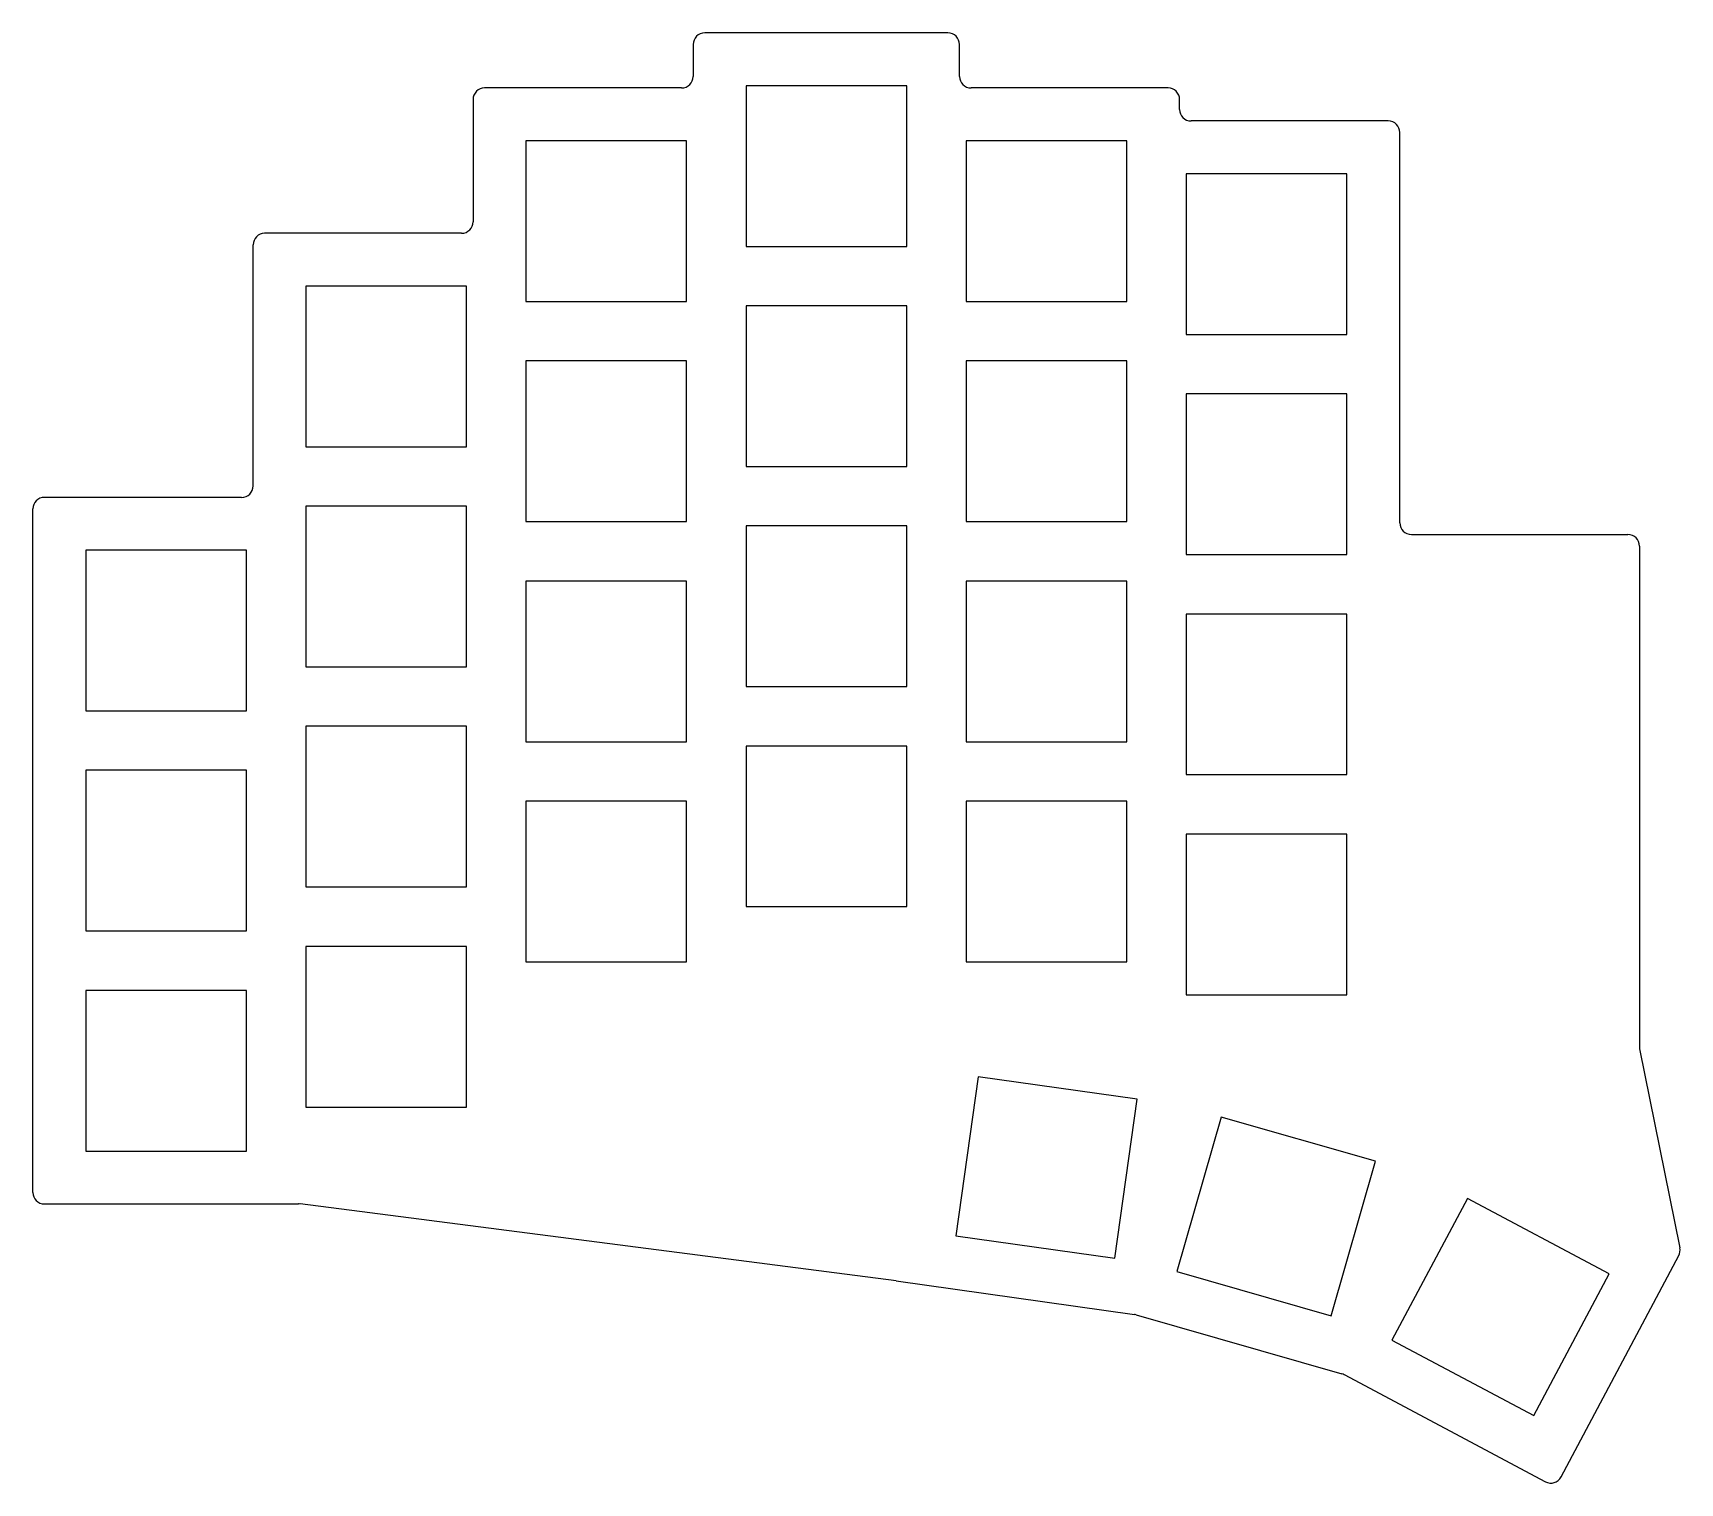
# Model space of a CAD drawing. Header units: millimetres. Extents: x -12 to 131, y -36 to 90.
import ezdxf

# ---------------------------------------------------------------- set-up
doc = ezdxf.new("R2010")
doc.units = ezdxf.units.MM

msp = doc.modelspace()

# ---------------------------------------------------------------- linework, layer by layer
for p, q in [((67.67, 89.82), (46.62, 89.82)), ((45.62, 88.82), (45.62, 86.06)), ((68.67, 86.06), (68.67, 88.82)), ((44.62, 85.06), (27.57, 85.06)), ((64.1, 85.25), (50.2, 85.25)), ((50.2, 85.25), (50.2, 71.35)), ((64.1, 71.35), (64.1, 85.25)), ((86.72, 85.06), (69.67, 85.06)), ((26.57, 84.06), (26.57, 73.48)), ((87.72, 83.2), (87.72, 84.06)), ((105.78, 82.2), (88.72, 82.2)), ((45.05, 80.48), (31.15, 80.48)), ((31.15, 80.48), (31.15, 66.58)), ((45.05, 66.58), (45.05, 80.48)), ((83.15, 80.48), (69.25, 80.48)), ((69.25, 80.48), (69.25, 66.58)), ((83.15, 66.58), (83.15, 80.48)), ((106.78, 47.41), (106.78, 81.2)), ((102.2, 77.63), (88.3, 77.63)), ((88.3, 77.63), (88.3, 63.73)), ((102.2, 63.73), (102.2, 77.63)), ((7.53, 50.62), (7.53, 71.48)), ((25.57, 72.48), (8.53, 72.48)), ((50.2, 71.35), (64.1, 71.35)), ((26, 67.91), (12.1, 67.91)), ((12.1, 67.91), (12.1, 54.01)), ((26, 54.01), (26, 67.91)), ((31.15, 66.58), (45.05, 66.58)), ((64.1, 66.2), (50.2, 66.2)), ((50.2, 66.2), (50.2, 52.3)), ((64.1, 52.3), (64.1, 66.2)), ((69.25, 66.58), (83.15, 66.58)), ((88.3, 63.73), (102.2, 63.73)), ((45.05, 61.43), (31.15, 61.43)), ((31.15, 61.43), (31.15, 47.53)), ((45.05, 47.53), (45.05, 61.43)), ((83.15, 61.43), (69.25, 61.43)), ((69.25, 61.43), (69.25, 47.53)), ((83.15, 47.53), (83.15, 61.43)), ((102.2, 58.58), (88.3, 58.58)), ((88.3, 58.58), (88.3, 44.68)), ((102.2, 44.68), (102.2, 58.58)), ((12.1, 54.01), (26, 54.01)), ((50.2, 52.3), (64.1, 52.3)), ((-11.53, -10.53), (-11.53, 48.62)), ((6.53, 49.62), (-10.53, 49.62)), ((26, 48.86), (12.1, 48.86)), ((12.1, 48.86), (12.1, 34.96)), ((26, 34.96), (26, 48.86)), ((31.15, 47.53), (45.05, 47.53)), ((64.1, 47.15), (50.2, 47.15)), ((50.2, 47.15), (50.2, 33.25)), ((64.1, 33.25), (64.1, 47.15)), ((69.25, 47.53), (83.15, 47.53)), ((107.78, 46.41), (126.52, 46.41)), ((6.95, 45.05), (-6.95, 45.05)), ((-6.95, 45.05), (-6.95, 31.15)), ((6.95, 31.15), (6.95, 45.05)), ((88.3, 44.68), (102.2, 44.68)), ((127.52, 45.41), (127.52, 2.1)), ((45.05, 42.38), (31.15, 42.38)), ((31.15, 42.38), (31.15, 28.48)), ((45.05, 28.48), (45.05, 42.38)), ((83.15, 42.38), (69.25, 42.38)), ((69.25, 42.38), (69.25, 28.48)), ((83.15, 28.48), (83.15, 42.38)), ((102.2, 39.53), (88.3, 39.53)), ((88.3, 39.53), (88.3, 25.63)), ((102.2, 25.63), (102.2, 39.53)), ((12.1, 34.96), (26, 34.96)), ((50.2, 33.25), (64.1, 33.25)), ((-6.95, 31.15), (6.95, 31.15)), ((26, 29.81), (12.1, 29.81)), ((12.1, 29.81), (12.1, 15.91)), ((26, 15.91), (26, 29.81)), ((31.15, 28.48), (45.05, 28.48)), ((64.1, 28.1), (50.2, 28.1)), ((50.2, 28.1), (50.2, 14.2)), ((64.1, 14.2), (64.1, 28.1)), ((69.25, 28.48), (83.15, 28.48)), ((6.95, 26), (-6.95, 26)), ((-6.95, 26), (-6.95, 12.1)), ((6.95, 12.1), (6.95, 26)), ((88.3, 25.63), (102.2, 25.63)), ((45.05, 23.33), (31.15, 23.33)), ((31.15, 23.33), (31.15, 9.43)), ((45.05, 9.43), (45.05, 23.33)), ((83.15, 23.33), (69.25, 23.33)), ((69.25, 23.33), (69.25, 9.43)), ((83.15, 9.43), (83.15, 23.33)), ((102.2, 20.48), (88.3, 20.48)), ((88.3, 20.48), (88.3, 6.58)), ((102.2, 6.58), (102.2, 20.48)), ((12.1, 15.91), (26, 15.91)), ((50.2, 14.2), (64.1, 14.2)), ((-6.95, 12.1), (6.95, 12.1)), ((26, 10.76), (12.1, 10.76)), ((12.1, 10.76), (12.1, -3.14)), ((26, -3.14), (26, 10.76)), ((31.15, 9.43), (45.05, 9.43)), ((69.25, 9.43), (83.15, 9.43)), ((6.95, 6.95), (-6.95, 6.95)), ((-6.95, 6.95), (-6.95, -6.95)), ((6.95, -6.95), (6.95, 6.95)), ((88.3, 6.58), (102.2, 6.58)), ((127.54, 1.9), (131.02, -15.34)), ((70.28, -0.53), (68.35, -14.3)), ((84.05, -2.47), (70.28, -0.53)), ((82.12, -16.23), (84.05, -2.47)), ((12.1, -3.14), (26, -3.14)), ((91.32, -4.01), (87.49, -17.37)), ((104.68, -7.84), (91.32, -4.01)), ((-6.95, -6.95), (6.95, -6.95)), ((100.85, -21.21), (104.68, -7.84)), ((112.63, -11.05), (106.1, -23.33)), ((124.9, -17.58), (112.63, -11.05)), ((-10.53, -11.53), (11.46, -11.53)), ((63.18, -18.19), (11.59, -11.53)), ((68.35, -14.3), (82.12, -16.23)), ((120.74, -35.16), (130.92, -16)), ((63.19, -18.19), (83.82, -21.09)), ((87.49, -17.37), (100.85, -21.21)), ((118.37, -29.85), (124.9, -17.58)), ((83.96, -21.12), (101.76, -26.23)), ((106.1, -23.33), (118.37, -29.85)), ((101.96, -26.3), (119.38, -35.57))]:
    msp.add_line(p, q)
for centre, start, end in [((46.62, 88.82), 90, 180), ((67.67, 88.82), 0, 90), ((44.62, 86.06), 270, 0), ((69.67, 86.06), 180, 270), ((27.57, 84.06), 90, 180), ((86.72, 84.06), 0, 90), ((88.72, 83.2), 180, 270), ((105.78, 81.2), 0, 90), ((25.57, 73.48), 270, 0), ((8.53, 71.48), 90, 180), ((6.53, 50.62), 270, 0), ((-10.53, 48.62), 90, 180), ((107.78, 47.41), 180, 270), ((126.52, 45.41), 0, 90), ((128.52, 2.1), 180, 191.4021), ((-10.53, -10.53), 180, 270), ((11.46, -12.53), 82.6473, 90), ((130.04, -15.53), 332, 11.4021), ((63.05, -19.18), 82, 82.6473), ((83.68, -22.08), 74, 82), ((101.49, -27.19), 62, 74), ((119.85, -34.69), 242, 332)]:
    msp.add_arc(centre, 1, start, end)

doc.saveas('drawing.dxf')
